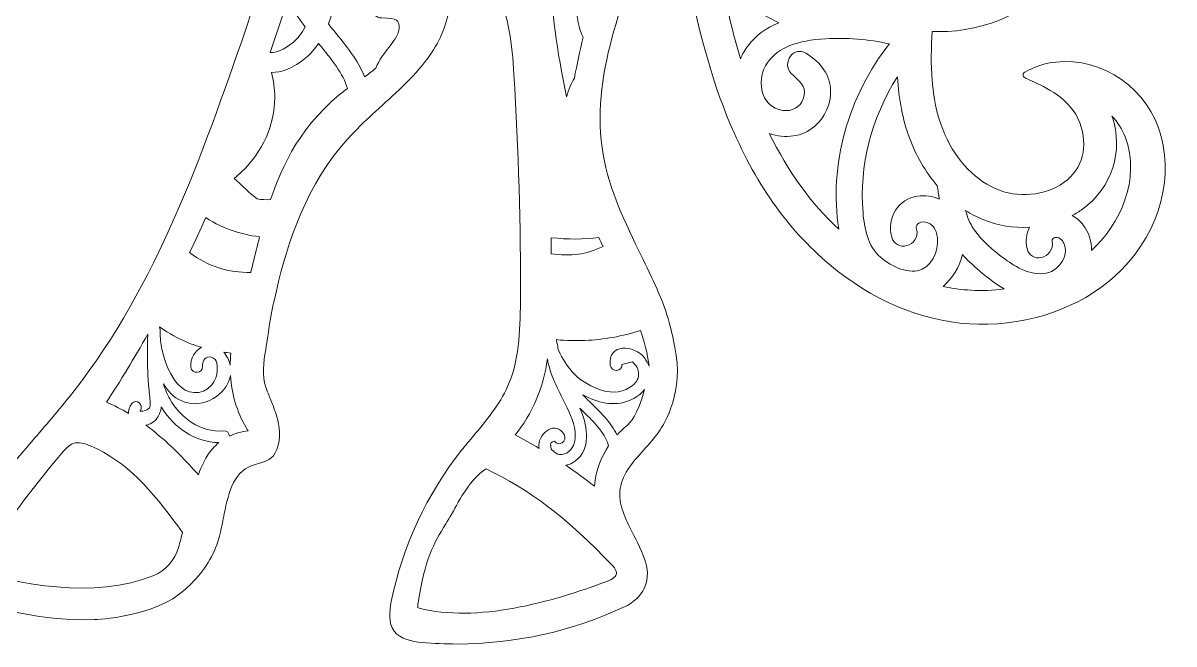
# Model space of a CAD drawing. Header units: millimetres. Extents: x -506 to 1905, y 150 to 589.
# Drawn here: x 869.1 to 1059.6, y 157.9 to 260.7 of the extents above; entities that cross this region are included whole.
import ezdxf

# ---------------------------------------------------------------- set-up
doc = ezdxf.new("R2010")
doc.units = ezdxf.units.MM
doc.header["$MEASUREMENT"] = 0
doc.layers.add('Layer 5', color=7, linetype='Continuous')

msp = doc.modelspace()

# ---------------------------------------------------------------- linework, layer by layer
at = {"layer": 'Layer 5', "lineweight": 0}
for points, knots in [([(1057.5, 241.95), (1055.46, 249.74), (1047.79, 255.16), (1040.05, 254.28), (1038.27, 254.08), (1036.54, 253.52), (1034.9, 252.6), (1034.65, 252.45), (1034.63, 252.24), (1034.64, 252.15), (1034.65, 251.76), (1035.02, 251.6), (1036.11, 251.11), (1038.19, 250.18), (1042.52, 248.25), (1044.02, 244.2), (1045.47, 240.31), (1044.48, 236.53), (1041.44, 234.35), (1038.29, 232.09), (1033.71, 231.67), (1030.02, 233.32), (1026.29, 234.99), (1023.12, 238.57), (1021.33, 243.14), (1019.29, 248.38), (1019.27, 254.01), (1019.59, 259.34), (1019.95, 259.33), (1020.3, 259.32), (1020.66, 259.32), (1028.67, 259.32), (1035.69, 262.55), (1040.08, 268.32), (1044.34, 273.92), (1045.41, 281.6), (1042.88, 288.37), (1040.42, 294.93), (1034.5, 299.93), (1027.43, 301.41), (1025.76, 301.75), (1024, 301.89), (1022.18, 301.81), (1021.98, 301.8), (1021.81, 301.7), (1021.74, 301.53), (1021.59, 301.17), (1021.85, 300.88), (1022.62, 300), (1024.49, 297.88), (1028.38, 293.46), (1025.42, 288.95), (1022.52, 284.51), (1016.03, 284.38), (1011.69, 286.8), (1006.98, 289.43), (1004.36, 294.89), (1004.68, 301.4), (1004.99, 307.73), (1007.86, 313.51), (1010.63, 319.11), (1013.23, 324.36), (1016.06, 330.69), (1017.35, 337.82), (1018.54, 344.42), (1018.85, 351.37), (1018.26, 357.92), (1017.63, 364.81), (1015.75, 370.64), (1012.68, 375.27), (1009.82, 379.56), (1005.72, 383.28), (1000.83, 386.03), (994.97, 389.32), (987.92, 390.92), (979.88, 390.77), (973, 390.65), (965.72, 389.23), (958.84, 386.67), (951.83, 394.19), (943.63, 398.39), (938.26, 399.81), (935.19, 400.62), (931.96, 401.11), (928.64, 401.26), (919.2, 401.69), (908.61, 400.24), (899.27, 398.97), (898.17, 398.81), (897.07, 398.66), (895.99, 398.52), (893.76, 398.22), (891.27, 397.83), (888.87, 397.46), (882.43, 396.47), (875.77, 395.44), (872.33, 395.73), (866.73, 396.2), (861.74, 396.6), (856.91, 396.99), (842.86, 398.13), (831.77, 399.02), (818.22, 400.65), (806.75, 402.03), (792.48, 403.74), (781.98, 411.53), (772.12, 418.85), (766.27, 434.15), (773.55, 444.51), (773.55, 444.51), (796.46, 446.07), (796.46, 446.07), (798.98, 446.24), (801.21, 446.29), (802.98, 445.15), (804.27, 444.32), (805.09, 443), (805.96, 441.6), (806.26, 441.11), (806.58, 440.6), (806.92, 440.12), (810.48, 435.04), (816.88, 430.21), (827.16, 436.09), (827.36, 436.17), (827.55, 436.25), (827.73, 436.33), (827.94, 436.42), (828.11, 436.56), (828.24, 436.74), (828.24, 436.74), (828.3, 436.78), (828.3, 436.78), (828.42, 436.85), (828.54, 436.92), (828.66, 437), (833.14, 439.92), (835.64, 443.19), (836.1, 446.74), (836.58, 450.47), (834.89, 454.41), (830.93, 458.77), (830.93, 458.77), (830.92, 458.76), (830.92, 458.76), (830.7, 459.06), (824.98, 465.63), (824.3, 466.4), (823.17, 467.69), (817.8, 473.73), (817.5, 473.99), (817.5, 473.99), (817.51, 473.99), (817.51, 473.99), (816.81, 474.81), (816.15, 475.58), (815.5, 476.33), (813.69, 478.44), (812.12, 480.27), (810.59, 482.18), (810.51, 482.61), (810.4, 484.65), (811.13, 485.66), (811.13, 485.66), (811.19, 485.69), (811.19, 485.69), (813.86, 487.04), (817.89, 489.08), (820.61, 496.08), (825.63, 498.03), (828.24, 503.28), (829.21, 505.73), (829.35, 505.73), (829.53, 505.76), (829.73, 505.81), (831.52, 506.24), (836.45, 508.72), (837.9, 514.9), (844.16, 517.84), (845.3, 520.45), (846.88, 524.05), (847.01, 524.36), (847.16, 524.68), (847.3, 525.01), (853.5, 528.05), (855.9, 530.47), (857.89, 535.7), (867.15, 542.16), (868.35, 544.49), (871.09, 549.99), (876.91, 553.88), (879.99, 557.64), (880.76, 561.8), (886.04, 564.91), (888.11, 568.62), (890.29, 572.55), (891, 573.84), (891.74, 575.17), (892.6, 576.47), (892.6, 576.47), (893.49, 577.81), (893.49, 577.81), (893.49, 577.81), (892.09, 577.02), (892.09, 577.02), (891.21, 576.53), (890.38, 576.08), (889.56, 575.66), (885.96, 573.76), (882.85, 572.12), (879.89, 567.57), (879.89, 567.57), (879.61, 567.46), (879.61, 567.46), (875.95, 566.04), (873.73, 565.19), (870.8, 559.12), (864.18, 556.22), (862.19, 553.65), (859.31, 549.42), (855.22, 547.49), (851.55, 545.38), (848.13, 539.48), (842.13, 537.42), (839.73, 532.85), (838.44, 530.32), (838.33, 530.26), (838.07, 530.15), (837.85, 530.06), (836.06, 529.31), (831.9, 527.57), (829.59, 522.7), (823.59, 520.13), (822.15, 517.21), (820.99, 514.86), (820.72, 514.33), (820.47, 513.82), (820.19, 513.36), (813.78, 510.62), (812.71, 509.36), (810.49, 505.92), (804.81, 502.5), (803.22, 501.1), (800.77, 497.19), (800.7, 497.25), (800.64, 497.32), (800.57, 497.38), (800.73, 508.11), (796.53, 518.76), (789.01, 526.61), (781.3, 534.67), (770.24, 539.22), (758.69, 539.13), (747.29, 539.04), (736.41, 534.03), (729.6, 525.73), (727.94, 523.71), (726.48, 521.37), (725.12, 518.58), (724.87, 518.06), (724.62, 517.54), (724.37, 517.02), (723.34, 514.83), (722.27, 512.57), (720.8, 510.63), (717.89, 506.77), (713.86, 504.15), (710.67, 502.31), (708.61, 501.12), (706.42, 500), (704.29, 498.92), (698.49, 495.96), (692.49, 492.91), (688.16, 487.86), (681.09, 479.61), (682.26, 468.77), (683.92, 459.25), (684.02, 458.68), (684.12, 458.12), (684.22, 457.55), (685.03, 452.95), (685.87, 448.19), (685.81, 443.46), (685.77, 440.7), (685.38, 438.14), (684.65, 435.84), (683.91, 433.53), (682.71, 431.34), (681.55, 429.23), (681.24, 428.67), (680.93, 428.1), (680.63, 427.54), (679.49, 425.4), (678.11, 422.55), (677.53, 419.45), (676.99, 416.57), (677.04, 413.49), (677.66, 410.32), (678.73, 404.85), (681.46, 399.54), (685.77, 394.52), (688.88, 390.89), (692.54, 387.79), (696.08, 384.8), (697.07, 383.96), (698.1, 383.09), (699.1, 382.22), (704.55, 377.49), (707.45, 372.63), (707.95, 367.37), (708.48, 361.76), (705.81, 356.59), (701.14, 354.21), (696.68, 351.93), (691.65, 353.46), (688.91, 357.94), (687.64, 360), (687.38, 362.49), (687.2, 364.14), (687.07, 365.36), (687.02, 365.87), (686.6, 366.02), (686.48, 366.06), (686.25, 366.09), (685.99, 365.82), (683.05, 362.81), (682.33, 358.1), (684.05, 353.24), (685.52, 349.08), (688.75, 345.35), (693.13, 342.71), (701.58, 337.64), (712.26, 338.39), (719.7, 344.59), (723.21, 347.5), (725.78, 351.25), (727.17, 355.46), (728.29, 354.22), (729.5, 353.02), (730.66, 351.86), (732.6, 349.93), (734.6, 347.94), (736.23, 345.71), (739.85, 340.76), (741.66, 334.56), (743.07, 329.14), (744.64, 323.1), (746.2, 316.1), (744.85, 309.48), (744.12, 305.93), (743.06, 302.39), (742.03, 298.96), (741.25, 296.36), (740.45, 293.67), (739.79, 290.99), (738.9, 287.34), (738.44, 284.3), (738.32, 281.14), (738.07, 274.77), (749.79, 269.32), (760.12, 264.51), (762.69, 263.31), (765.12, 262.18), (767.21, 261.1), (767.84, 260.77), (768.58, 260.45), (769.35, 260.11), (770.83, 259.46), (772.5, 258.73), (773.58, 257.87), (773.57, 255.45), (773.34, 251.97), (773.11, 248.87), (772.78, 244.25), (772.66, 239.07), (772.54, 234.07), (772.42, 228.96), (772.77, 217.41), (770.92, 212.86), (770.61, 212.08), (769.84, 210.14), (769.27, 208.88), (769.08, 208.46), (768.92, 208.1), (768.81, 207.85), (767.03, 203.76), (764.73, 199.81), (762.51, 195.98), (757.35, 187.12), (752.48, 178.75), (753.52, 168.77), (753.54, 168.55), (753.56, 168.33), (753.58, 168.13), (753.66, 167.03), (753.73, 166.08), (754.73, 165.22), (755.78, 164.31), (757.54, 164.02), (758.95, 163.79), (759.17, 163.75), (759.38, 163.72), (759.58, 163.68), (764.21, 162.86), (770.31, 163.5), (775.5, 165.35), (781.77, 167.58), (786.15, 171.35), (787.84, 175.97), (788.24, 177.07), (788.51, 178.23), (788.76, 179.35), (789.2, 181.29), (789.61, 183.11), (790.67, 184.66), (791.23, 185.5), (792, 186.31), (792.75, 187.1), (794.91, 189.4), (797.15, 191.77), (795.01, 194.95), (794.6, 195.55), (794.06, 196.11), (793.34, 196.64), (789.29, 199.67), (789.56, 205.2), (790.14, 210.16), (790.14, 210.16), (794.91, 251.34), (794.91, 251.34), (807.51, 248.76), (817.38, 250.8), (825.92, 257.77), (833.54, 263.98), (836, 276.63), (836.57, 280.38), (837.28, 283.31), (836.84, 285.85), (835.27, 287.94), (832.88, 291.11), (827.71, 293.18), (821.43, 293.46), (818.26, 293.6), (815.4, 292.47), (813.79, 290.44), (812.52, 288.84), (812.07, 286.84), (811.63, 284.89), (811.47, 284.16), (811.3, 283.4), (811.08, 282.69), (809.87, 278.59), (806.92, 275.02), (803.15, 273), (810.47, 280.79), (810.02, 282.14), (808.81, 285.75), (808.54, 286.55), (808.23, 287.47), (807.97, 288.6), (807.77, 289.48), (807.55, 290.39), (807.33, 291.27), (805.95, 296.82), (804.52, 302.56), (807.23, 307.14), (813.55, 301.99), (823.43, 300.65), (834.44, 303.46), (838.49, 304.5), (842.48, 305.94), (846.34, 307.34), (851.3, 309.14), (856.42, 310.99), (861.67, 311.97), (862.37, 312.1), (865.73, 312.85), (868.8, 311.75), (870.84, 311.03), (872.35, 309.18), (873.72, 307.65), (873.72, 307.65), (893.34, 285.63), (893.34, 285.63), (893.77, 285.09), (894.2, 284.55), (894.64, 284.02), (894.75, 283.95), (894.86, 283.87), (894.98, 283.79), (894.98, 283.79), (903.3, 274.45), (903.3, 274.45), (904.85, 272.72), (906.6, 270.75), (907.22, 268.37), (907.99, 265.38), (906.87, 262.14), (905.96, 259.53), (898.77, 238.84), (891.34, 217.44), (877.6, 199.81), (875.53, 197.14), (873.26, 194.51), (871.06, 191.96), (865.38, 185.34), (859.49, 178.5), (856.25, 170.4), (855.73, 169.1), (856.3, 167.51), (857.52, 166.85), (863.45, 163.6), (872.88, 161.63), (880.97, 161.94), (882.82, 162.01), (892.3, 162.63), (896.96, 167.87), (899.21, 170.04), (900.75, 172.56), (901.54, 175.35), (901.84, 176.43), (902.08, 177.61), (902.3, 178.76), (903.03, 182.45), (903.79, 186.27), (907.01, 187.43), (907.36, 187.56), (907.71, 187.66), (908.05, 187.75), (909.31, 188.11), (910.51, 188.45), (911.14, 190.07), (911.89, 191.98), (911.56, 194.09), (911.15, 195.52), (910.86, 196.52), (910.47, 197.49), (910.09, 198.43), (909.83, 199.08), (909.56, 199.74), (909.33, 200.41), (908.65, 202.37), (908.98, 204.53), (909.3, 206.62), (909.34, 206.9), (909.38, 207.17), (909.42, 207.44), (909.85, 210.4), (910.27, 212.78), (910.74, 214.94), (912.43, 222.6), (915.22, 232.41), (921.85, 240.36), (922.66, 241.33), (923.52, 242.27), (924.42, 243.18), (925.74, 244.52), (927.18, 245.82), (928.56, 247.08), (931.63, 249.85), (934.79, 252.72), (937.06, 256.27), (938.78, 258.97), (939.78, 262.13), (939.87, 265.17), (939.97, 268.24), (939.14, 270.91), (937.46, 272.94), (941.93, 272.91), (945.71, 269.46), (947.55, 265.88), (949.62, 261.85), (950.05, 257.31), (950.38, 252.21), (951.16, 239.77), (951.52, 227.14), (951.45, 214.67), (951.41, 209.44), (951.23, 204.76), (949.34, 200.53), (947.99, 197.51), (945.81, 194.9), (943.7, 192.37), (943.04, 191.59), (942.36, 190.77), (941.72, 189.96), (935.94, 182.68), (931.92, 174.02), (930.09, 164.92), (929.75, 163.27), (929.55, 161.39), (930.59, 160), (931.62, 158.63), (933.48, 158.29), (935.17, 158.14), (937.1, 157.97), (939.03, 157.88), (940.96, 157.88), (950.56, 157.88), (960.09, 160), (968.8, 164.1), (969.76, 164.56), (970.6, 165.21), (971.22, 165.99), (973.72, 169.11), (971.95, 172.53), (970.23, 175.84), (969, 178.22), (967.73, 180.68), (967.9, 183.12), (968.09, 185.81), (969.93, 187.87), (971.89, 190.05), (972.73, 191), (973.61, 191.98), (974.34, 193.01), (975.37, 194.48), (978.61, 199.84), (976.98, 206.97), (976.52, 210.07), (975.51, 213.43), (974.06, 216.67), (973.22, 218.55), (972.31, 220.42), (971.43, 222.23), (968.85, 227.53), (966.18, 233.02), (965.15, 238.95), (962.96, 251.6), (968.47, 265.08), (973.34, 276.98), (974.61, 280.09), (975.82, 283.04), (976.82, 285.81), (977.17, 281.23), (977.85, 276.23), (978.9, 270.27), (980.9, 259.02), (983.41, 250.21), (986.8, 242.56), (991.11, 232.8), (996.72, 225.31), (1003.94, 219.66), (1011.08, 214.06), (1019.15, 211.02), (1027.26, 210.85), (1035.76, 210.68), (1043.96, 213.55), (1049.76, 218.75), (1056.56, 224.86), (1059.6, 233.96), (1057.5, 241.95)], [0, 0, 0, 0, 1, 1, 1, 2, 2, 2, 3, 3, 3, 4, 4, 4, 5, 5, 5, 6, 6, 6, 7, 7, 7, 8, 8, 8, 9, 9, 9, 10, 10, 10, 11, 11, 11, 12, 12, 12, 13, 13, 13, 14, 14, 14, 15, 15, 15, 16, 16, 16, 17, 17, 17, 18, 18, 18, 19, 19, 19, 20, 20, 20, 21, 21, 21, 22, 22, 22, 23, 23, 23, 24, 24, 24, 25, 25, 25, 26, 26, 26, 27, 27, 27, 28, 28, 28, 29, 29, 29, 30, 30, 30, 31, 31, 31, 32, 32, 32, 33, 33, 33, 34, 34, 34, 35, 35, 35, 36, 36, 36, 37, 37, 37, 38, 38, 38, 39, 39, 39, 40, 40, 40, 41, 41, 41, 42, 42, 42, 43, 43, 43, 44, 44, 44, 45, 45, 45, 46, 46, 46, 47, 47, 47, 48, 48, 48, 49, 49, 49, 50, 50, 50, 51, 51, 51, 52, 52, 52, 53, 53, 53, 54, 54, 54, 55, 55, 55, 56, 56, 56, 57, 57, 57, 58, 58, 58, 59, 59, 59, 60, 60, 60, 61, 61, 61, 62, 62, 62, 63, 63, 63, 64, 64, 64, 65, 65, 65, 66, 66, 66, 67, 67, 67, 68, 68, 68, 69, 69, 69, 70, 70, 70, 71, 71, 71, 72, 72, 72, 73, 73, 73, 74, 74, 74, 75, 75, 75, 76, 76, 76, 77, 77, 77, 78, 78, 78, 79, 79, 79, 80, 80, 80, 81, 81, 81, 82, 82, 82, 83, 83, 83, 84, 84, 84, 85, 85, 85, 86, 86, 86, 87, 87, 87, 88, 88, 88, 89, 89, 89, 90, 90, 90, 91, 91, 91, 92, 92, 92, 93, 93, 93, 94, 94, 94, 95, 95, 95, 96, 96, 96, 97, 97, 97, 98, 98, 98, 99, 99, 99, 100, 100, 100, 101, 101, 101, 102, 102, 102, 103, 103, 103, 104, 104, 104, 105, 105, 105, 106, 106, 106, 107, 107, 107, 108, 108, 108, 109, 109, 109, 110, 110, 110, 111, 111, 111, 112, 112, 112, 113, 113, 113, 114, 114, 114, 115, 115, 115, 116, 116, 116, 117, 117, 117, 118, 118, 118, 119, 119, 119, 120, 120, 120, 121, 121, 121, 122, 122, 122, 123, 123, 123, 124, 124, 124, 125, 125, 125, 126, 126, 126, 127, 127, 127, 128, 128, 128, 129, 129, 129, 130, 130, 130, 131, 131, 131, 132, 132, 132, 133, 133, 133, 134, 134, 134, 135, 135, 135, 136, 136, 136, 137, 137, 137, 138, 138, 138, 139, 139, 139, 140, 140, 140, 141, 141, 141, 142, 142, 142, 143, 143, 143, 144, 144, 144, 145, 145, 145, 146, 146, 146, 147, 147, 147, 148, 148, 148, 149, 149, 149, 150, 150, 150, 151, 151, 151, 152, 152, 152, 153, 153, 153, 154, 154, 154, 155, 155, 155, 156, 156, 156, 157, 157, 157, 158, 158, 158, 159, 159, 159, 160, 160, 160, 161, 161, 161, 162, 162, 162, 163, 163, 163, 164, 164, 164, 165, 165, 165, 166, 166, 166, 167, 167, 167, 168, 168, 168, 169, 169, 169, 170, 170, 170, 171, 171, 171, 172, 172, 172, 173, 173, 173, 174, 174, 174, 175, 175, 175, 176, 176, 176, 177, 177, 177, 178, 178, 178, 179, 179, 179, 180, 180, 180, 181, 181, 181, 182, 182, 182, 183, 183, 183, 184, 184, 184, 185, 185, 185, 186, 186, 186, 187, 187, 187, 188, 188, 188, 189, 189, 189, 190, 190, 190, 191, 191, 191, 192, 192, 192, 193, 193, 193, 194, 194, 194, 195, 195, 195, 196, 196, 196, 197, 197, 197, 198, 198, 198, 199, 199, 199, 200, 200, 200, 201, 201, 201, 202, 202, 202, 203, 203, 203, 204, 204, 204, 205, 205, 205, 206, 206, 206, 207, 207, 207, 208, 208, 208, 209, 209, 209, 210, 210, 210, 211, 211, 211, 212, 212, 212, 213, 213, 213, 214, 214, 214, 215, 215, 215, 216, 216, 216, 217, 217, 217, 217]), ([(929.68, 256.69), (928.95, 255.76), (928.1, 254.67), (927.52, 253.28), (926.92, 252.76), (926.31, 252.28), (925.67, 251.82), (924.62, 254.52), (922.65, 256.94), (920.61, 259.45), (920.3, 259.82), (919.99, 260.2), (919.68, 260.58), (921.67, 265.5), (922.53, 272.34), (922.8, 279.36), (925.24, 279.13), (927.13, 278.44), (927.35, 278.35), (927.98, 272.61), (929.18, 267.62), (930.76, 264.73), (929.88, 264.9), (929.04, 264.9), (928.52, 264.9), (927.61, 264.9), (926.87, 264.15), (926.87, 263.24), (926.87, 262.32), (927.61, 261.58), (928.52, 261.58), (931.14, 261.58), (931.36, 261.01), (931.38, 260.26), (931.42, 258.98), (930.79, 258.12), (929.68, 256.69)], [0, 0, 0, 0, 1, 1, 1, 2, 2, 2, 3, 3, 3, 4, 4, 4, 5, 5, 5, 6, 6, 6, 7, 7, 7, 8, 8, 8, 9, 9, 9, 10, 10, 10, 11, 11, 11, 12, 12, 12, 12]), ([(960.69, 263.52), (960.72, 261.62), (961.11, 259.9), (961.83, 258.38), (961.28, 256.1), (960.8, 253.85), (960.38, 251.6), (959.9, 250.77), (959.46, 249.76), (959.07, 248.51), (957.47, 256.3), (956.59, 263.01), (956.44, 268.5), (958.2, 268.8), (960.08, 269.29), (962.03, 270.05), (961.26, 268.64), (960.69, 266.65), (960.69, 263.84), (960.69, 263.74), (960.69, 263.63), (960.69, 263.52)], [0, 0, 0, 0, 1, 1, 1, 2, 2, 2, 3, 3, 3, 4, 4, 4, 5, 5, 5, 6, 6, 6, 7, 7, 7, 7]), ([(989.12, 256.97), (988.62, 256.31), (988.2, 255.59), (987.87, 254.82), (986.67, 258.8), (985.62, 263.12), (984.66, 268.11), (986.08, 266.43), (987.65, 264.95), (989.35, 263.67), (990.85, 262.55), (992.47, 261.58), (994.2, 260.79), (992.05, 259.88), (990.35, 258.6), (989.12, 256.97)], [0, 0, 0, 0, 1, 1, 1, 2, 2, 2, 3, 3, 3, 4, 4, 4, 5, 5, 5, 5]), ([(915.85, 260.11), (915.26, 259.03), (914.61, 258.18), (913.89, 257.58), (912.23, 256.18), (911, 255.81), (910.07, 255.88), (910.81, 258.04), (911.54, 260.22), (912.24, 262.42), (912.49, 263.18), (912.67, 263.93), (912.81, 264.66), (912.94, 264.41), (913.08, 264.17), (913.22, 263.93), (914.04, 262.55), (914.94, 261.3), (915.85, 260.11)], [0, 0, 0, 0, 1, 1, 1, 2, 2, 2, 3, 3, 3, 4, 4, 4, 5, 5, 5, 6, 6, 6, 6]), ([(910.1, 231.48), (909.36, 231.45), (908.62, 231.49), (907.9, 231.59), (906.57, 232.67), (905.28, 233.84), (904.09, 235.01), (904.51, 235.35), (904.91, 235.7), (905.29, 236.07), (908.84, 239.46), (910.8, 243.84), (910.8, 248.41), (910.8, 248.41), (910.8, 248.42), (910.8, 248.42), (910.8, 249.86), (910.61, 251.26), (910.25, 252.56), (911.84, 252.55), (913.77, 253.16), (916, 255.03), (916.75, 255.66), (917.43, 256.45), (918.04, 257.37), (918.04, 257.36), (918.05, 257.35), (918.05, 257.34), (920.27, 254.63), (922.14, 252.33), (922.84, 249.89), (915.26, 244.35), (911.94, 236.91), (910.1, 231.48)], [0, 0, 0, 0, 1, 1, 1, 2, 2, 2, 3, 3, 3, 4, 4, 4, 5, 5, 5, 6, 6, 6, 7, 7, 7, 8, 8, 8, 9, 9, 9, 10, 10, 10, 11, 11, 11, 11]), ([(992.64, 242.46), (995.25, 241.51), (998.11, 241.89), (1000.13, 243.61), (1001.82, 245.05), (1002.84, 247.32), (1002.79, 249.54), (1002.73, 252.01), (1001.26, 254.22), (998.67, 255.75), (997.78, 256.27), (996.76, 256.07), (996.13, 255.24), (995.55, 254.47), (995.42, 253.19), (996.31, 252.34), (996.31, 252.34), (996.59, 252.08), (996.59, 252.08), (998.11, 250.65), (998.87, 249.83), (998.26, 248.19), (997.74, 246.79), (996.41, 246.03), (994.87, 246.26), (992.98, 246.54), (992.1, 247.75), (991.69, 248.72), (990.96, 250.47), (991.25, 252.7), (992.4, 254.28), (994.12, 256.62), (997.24, 257.88), (1001.96, 258.14), (1005.41, 258.33), (1008.96, 258.04), (1012.54, 257.29), (1005.72, 248.87), (1002.43, 236.99), (1004.14, 226.65), (1004.14, 226.62), (1004.15, 226.6), (1004.15, 226.57), (999.55, 230.85), (995.76, 236.08), (992.64, 242.46)], [0, 0, 0, 0, 1, 1, 1, 2, 2, 2, 3, 3, 3, 4, 4, 4, 5, 5, 5, 6, 6, 6, 7, 7, 7, 8, 8, 8, 9, 9, 9, 10, 10, 10, 11, 11, 11, 12, 12, 12, 13, 13, 13, 14, 14, 14, 15, 15, 15, 15]), ([(1012.89, 225.27), (1013.21, 224.14), (1014.27, 223.55), (1015.41, 223.87), (1016.46, 224.16), (1017.37, 225.21), (1017, 226.59), (1016.91, 226.94), (1016.95, 227.2), (1017.14, 227.41), (1017.41, 227.71), (1017.94, 227.85), (1018.47, 227.77), (1019.69, 227.58), (1020.16, 226.42), (1020.31, 225.92), (1020.91, 223.93), (1020, 220.89), (1017.94, 219.95), (1015.87, 219), (1012.92, 220.32), (1011.06, 221.93), (1008.87, 223.82), (1008.36, 226.74), (1008.15, 229.33), (1007.51, 237.14), (1009.47, 244.88), (1013.84, 251.85), (1014.05, 248.05), (1014.71, 244.72), (1015.83, 241.7), (1016.94, 238.72), (1018.49, 236.06), (1020.44, 233.79), (1020.56, 233.09), (1020.66, 232.36), (1020.75, 231.65), (1020.76, 231.61), (1020.76, 231.58), (1020.77, 231.54), (1019.65, 232.06), (1018.41, 232.24), (1017.16, 232.05), (1015.62, 231.81), (1014.32, 230.99), (1013.5, 229.72), (1012.68, 228.44), (1012.45, 226.82), (1012.89, 225.27)], [0, 0, 0, 0, 1, 1, 1, 2, 2, 2, 3, 3, 3, 4, 4, 4, 5, 5, 5, 6, 6, 6, 7, 7, 7, 8, 8, 8, 9, 9, 9, 10, 10, 10, 11, 11, 11, 12, 12, 12, 13, 13, 13, 14, 14, 14, 15, 15, 15, 16, 16, 16, 16]), ([(1045.94, 223.05), (1045.97, 224.59), (1045.52, 226.04), (1044.59, 227.27), (1044.59, 227.27), (1044.59, 227.27), (1044.59, 227.27), (1044.08, 227.95), (1043.45, 228.48), (1042.75, 228.85), (1043.34, 229.17), (1043.91, 229.52), (1044.45, 229.91), (1049.36, 233.44), (1051.29, 239.47), (1049.36, 245.27), (1049.36, 245.29), (1049.35, 245.31), (1049.34, 245.32), (1050.29, 244.31), (1051.04, 243.13), (1051.51, 241.91), (1054.21, 234.84), (1050.59, 227.31), (1045.94, 223.05)], [0, 0, 0, 0, 1, 1, 1, 2, 2, 2, 3, 3, 3, 4, 4, 4, 5, 5, 5, 6, 6, 6, 7, 7, 7, 8, 8, 8, 8]), ([(1040.55, 220.5), (1038.6, 218.37), (1035.42, 219.18), (1033.1, 220.65), (1031.41, 221.72), (1028.3, 223.92), (1026.44, 226.64), (1025.82, 227.55), (1025.42, 228.55), (1025.13, 229.68), (1026.06, 229.08), (1027.02, 228.58), (1027.99, 228.18), (1030.39, 227.19), (1033.07, 226.75), (1035.71, 226.9), (1035.15, 225.88), (1035.01, 224.64), (1035.31, 223.35), (1035.58, 222.23), (1036.54, 221.63), (1037.65, 221.88), (1038.76, 222.13), (1039.72, 223.22), (1039.43, 224.59), (1039.39, 224.76), (1039.43, 224.89), (1039.53, 225), (1039.7, 225.17), (1040, 225.27), (1040.26, 225.22), (1041.07, 225.1), (1041.41, 224.24), (1041.5, 223.98), (1041.91, 222.74), (1041.32, 221.34), (1040.55, 220.5)], [0, 0, 0, 0, 1, 1, 1, 2, 2, 2, 3, 3, 3, 4, 4, 4, 5, 5, 5, 6, 6, 6, 7, 7, 7, 8, 8, 8, 9, 9, 9, 10, 10, 10, 11, 11, 11, 12, 12, 12, 12]), ([(907.19, 220.88), (907.07, 220.4), (906.95, 219.92), (906.83, 219.43), (903.23, 219.32), (899.76, 220.45), (896.72, 222.71), (897.62, 224.62), (898.51, 226.56), (899.38, 228.52), (900.88, 227.51), (902.52, 226.73), (904.26, 226.19), (905.08, 225.94), (906.6, 225.52), (908.29, 225.33), (907.91, 223.85), (907.54, 222.35), (907.19, 220.88)], [0, 0, 0, 0, 1, 1, 1, 2, 2, 2, 3, 3, 3, 4, 4, 4, 5, 5, 5, 6, 6, 6, 6]), ([(965.13, 223.74), (963.6, 223.02), (962.35, 222.63), (961.05, 222.45), (959.57, 222.25), (958.06, 222.27), (956.55, 222.51), (956.56, 223.43), (956.56, 224.31), (956.55, 225.17), (959.32, 224.88), (961.96, 224.89), (964.43, 225.19), (964.65, 224.73), (964.88, 224.25), (965.13, 223.74)], [0, 0, 0, 0, 1, 1, 1, 2, 2, 2, 3, 3, 3, 4, 4, 4, 5, 5, 5, 5]), ([(1025.98, 216.48), (1024.47, 216.56), (1022.93, 216.77), (1021.38, 217.12), (1022.95, 218.41), (1024.1, 220.29), (1024.58, 222.39), (1025.4, 221.48), (1026.27, 220.69), (1027, 220.05), (1028.24, 218.96), (1029.77, 217.7), (1031.5, 216.69), (1029.68, 216.45), (1027.83, 216.38), (1025.98, 216.48)], [0, 0, 0, 0, 1, 1, 1, 2, 2, 2, 3, 3, 3, 4, 4, 4, 5, 5, 5, 5]), ([(891.8, 210.36), (893.33, 209.29), (894.9, 208.42), (896.5, 207.78), (897.21, 207.49), (897.94, 207.24), (898.67, 207.02), (897.58, 206.43), (896.8, 205.18), (896.93, 203.76), (897.05, 202.53), (898.97, 202.65), (898.85, 203.88), (898.79, 204.5), (899.18, 205.4), (899.93, 205.44), (901.2, 205.49), (901.31, 204.14), (901.3, 203.35), (901.29, 202.42), (900.95, 201.47), (900.34, 200.75), (898.74, 198.88), (896.19, 199.24), (894.7, 200.99), (893.56, 202.32), (892.84, 204.06), (892.38, 205.74), (892.13, 206.62), (891.96, 207.52), (891.87, 208.43), (891.82, 209.03), (891.93, 209.8), (891.75, 210.4), (891.77, 210.39), (891.79, 210.37), (891.8, 210.36)], [0, 0, 0, 0, 1, 1, 1, 2, 2, 2, 3, 3, 3, 4, 4, 4, 5, 5, 5, 6, 6, 6, 7, 7, 7, 8, 8, 8, 9, 9, 9, 10, 10, 10, 11, 11, 11, 12, 12, 12, 12]), ([(971.35, 209.82), (972.26, 206.97), (972.65, 205.02), (972.74, 203.88), (972.58, 204.34), (972.34, 204.81), (971.99, 205.26), (970.3, 207.47), (965.87, 207.73), (966.33, 204.06), (966.48, 202.84), (968.4, 202.96), (968.24, 204.18), (968.83, 204.32), (969.43, 204.46), (970.02, 204.6), (970.21, 204.39), (970.39, 204.17), (970.58, 203.96), (971.08, 203.24), (971.16, 202.4), (970.8, 201.63), (970.45, 200.91), (969.67, 200.39), (968.97, 200.06), (967.2, 199.24), (965.41, 199.61), (963.71, 200.38), (962.08, 201.12), (960.71, 202.01), (959.62, 203.45), (958.93, 204.36), (958.06, 205.63), (957.65, 206.9), (957.65, 206.97), (957.64, 207.03), (957.65, 207.09), (957.65, 207.29), (957.6, 207.45), (957.52, 207.58), (957.48, 207.81), (957.44, 208.05), (957.42, 208.29), (959.06, 208.1), (960.69, 208.12), (962.14, 208.17), (965.24, 208.28), (968.33, 208.84), (971.35, 209.82)], [0, 0, 0, 0, 1, 1, 1, 2, 2, 2, 3, 3, 3, 4, 4, 4, 5, 5, 5, 6, 6, 6, 7, 7, 7, 8, 8, 8, 9, 9, 9, 10, 10, 10, 11, 11, 11, 12, 12, 12, 13, 13, 13, 14, 14, 14, 15, 15, 15, 16, 16, 16, 16]), ([(889.79, 209.21), (889.79, 209.13), (889.79, 209.04), (889.78, 208.95), (889.72, 207.86), (889.7, 206.76), (889.74, 205.67), (889.74, 204.75), (889.75, 203.83), (889.79, 202.92), (889.83, 201.92), (889.9, 200.93), (890, 199.94), (890.05, 199.46), (890.14, 198.97), (890.15, 198.49), (890.16, 198.31), (890.17, 198.12), (890.18, 197.94), (890.33, 196.92), (889.79, 196.43), (888.56, 196.46), (889.21, 197.44), (887.89, 198.67), (887.14, 197.69), (886.71, 197.11), (886.56, 196.56), (886.6, 196.07), (885.4, 196.79), (884.18, 197.41), (882.95, 197.94), (885.24, 201.39), (887.53, 205.16), (889.79, 209.21)], [0, 0, 0, 0, 1, 1, 1, 2, 2, 2, 3, 3, 3, 4, 4, 4, 5, 5, 5, 6, 6, 6, 7, 7, 7, 8, 8, 8, 9, 9, 9, 10, 10, 10, 11, 11, 11, 11]), ([(902.37, 206.22), (902.76, 206.17), (903.15, 206.12), (903.55, 206.08), (903.48, 205.41), (903.44, 204.74), (903.43, 204.08), (903.26, 204.85), (902.9, 205.59), (902.37, 206.22)], [0, 0, 0, 0, 1, 1, 1, 2, 2, 2, 3, 3, 3, 3]), ([(955.93, 205.14), (956.32, 202.47), (957.67, 200.09), (958.88, 197.64), (959.68, 196.02), (960.55, 194.18), (960.54, 192.34), (960.54, 191.32), (960.12, 190.12), (959.19, 189.57), (958.39, 189.1), (957.44, 189.19), (956.86, 189.86), (956.55, 190.06), (956.43, 190.33), (956.49, 190.68), (956.33, 191.13), (956.54, 191.4), (957.11, 191.48), (957.71, 190.41), (959.29, 191.5), (958.69, 192.57), (957.36, 194.93), (954.52, 192.91), (954.51, 190.78), (954.51, 190.61), (954.52, 190.44), (954.55, 190.28), (953.25, 191.05), (951.93, 191.79), (950.56, 192.5), (953.41, 195.94), (955.3, 200.42), (955.93, 205.14)], [0, 0, 0, 0, 1, 1, 1, 2, 2, 2, 3, 3, 3, 4, 4, 4, 5, 5, 5, 6, 6, 6, 7, 7, 7, 8, 8, 8, 9, 9, 9, 10, 10, 10, 11, 11, 11, 11]), ([(903.31, 192.32), (903.27, 192.79), (902.93, 193.22), (902.33, 193.17), (898.55, 192.89), (895.21, 195.27), (893.42, 198.49), (892.98, 199.29), (892.64, 200.13), (892.37, 201), (892.62, 200.58), (892.9, 200.19), (893.21, 199.82), (895.21, 197.4), (898.49, 196.97), (901.14, 198.87), (902.52, 199.86), (903.26, 201.11), (903.47, 202.36), (903.66, 199.26), (904.52, 196.37), (906.06, 193.76), (906.15, 193.61), (906.24, 193.45), (906.33, 193.3), (906.35, 193.26), (906.38, 193.22), (906.4, 193.19), (905.34, 193.09), (904.28, 192.78), (903.31, 192.32)], [0, 0, 0, 0, 1, 1, 1, 2, 2, 2, 3, 3, 3, 4, 4, 4, 5, 5, 5, 6, 6, 6, 7, 7, 7, 8, 8, 8, 9, 9, 9, 10, 10, 10, 10]), ([(968.86, 193.87), (968.43, 193.5), (967.95, 193.08), (967.42, 192.5), (966.44, 194.6), (964.68, 196.29), (962.87, 198.02), (962.49, 198.38), (962.12, 198.76), (961.77, 199.15), (964.12, 197.83), (966.97, 197.17), (969.48, 198.2), (970.5, 198.62), (971.37, 199.26), (971.98, 200.03), (970.72, 195.5), (969.81, 194.71), (968.86, 193.87)], [0, 0, 0, 0, 1, 1, 1, 2, 2, 2, 3, 3, 3, 4, 4, 4, 5, 5, 5, 6, 6, 6, 6]), ([(900.55, 190.27), (899.38, 188.92), (898.67, 187.37), (898.17, 185.89), (896.05, 188.33), (894.05, 190.35), (892.08, 192.05), (891.21, 192.81), (890.34, 193.5), (889.47, 194.14), (890.17, 194.24), (890.86, 194.61), (891.36, 195.35), (891.74, 195.91), (891.93, 196.53), (892.02, 197.17), (892.05, 197.11), (892.09, 197.04), (892.13, 196.98), (894.16, 193.67), (897.67, 191.3), (901.57, 191.24), (901.2, 190.94), (900.86, 190.62), (900.55, 190.27)], [0, 0, 0, 0, 1, 1, 1, 2, 2, 2, 3, 3, 3, 4, 4, 4, 5, 5, 5, 6, 6, 6, 7, 7, 7, 8, 8, 8, 8]), ([(961.71, 195.91), (961.58, 196.26), (961.44, 196.59), (961.3, 196.93), (961.91, 196.32), (962.54, 195.71), (963.15, 195.08), (964.53, 193.64), (965.58, 192.37), (966.05, 190.68), (964.98, 188.98), (963.9, 186.88), (963.69, 184), (962.16, 185.22), (960.59, 186.38), (958.97, 187.48), (959.34, 187.56), (959.7, 187.69), (960.05, 187.88), (962.99, 189.5), (962.69, 193.21), (961.71, 195.91)], [0, 0, 0, 0, 1, 1, 1, 2, 2, 2, 3, 3, 3, 4, 4, 4, 5, 5, 5, 6, 6, 6, 7, 7, 7, 7]), ([(894.88, 173.86), (894.3, 171.77), (892.77, 170.03), (890.78, 169.22), (881.03, 165.27), (867.71, 167.73), (861.01, 170.36), (861.24, 170.82), (861.48, 171.25), (861.75, 171.61), (861.75, 171.61), (862.22, 172.24), (862.22, 172.24), (866.4, 177.85), (870.72, 183.65), (875.23, 189.13), (876.94, 191.22), (877.77, 191.22), (878.22, 191.22), (878.97, 191.22), (880.04, 190.87), (881.41, 190.2), (881.41, 190.2), (881.41, 190.2), (881.41, 190.2), (887.25, 187.32), (891.28, 182.23), (895.54, 176.35), (895.36, 175.66), (895.13, 174.76), (894.88, 173.86)], [0, 0, 0, 0, 1, 1, 1, 2, 2, 2, 3, 3, 3, 4, 4, 4, 5, 5, 5, 6, 6, 6, 7, 7, 7, 8, 8, 8, 9, 9, 9, 10, 10, 10, 10]), ([(967.37, 169.5), (967.3, 169.18), (966.83, 168.67), (965.75, 168.26), (956.78, 164.85), (944.12, 161.31), (934.69, 163.84), (934.63, 163.86), (934.54, 163.88), (934.45, 163.91), (934.45, 164.08), (934.48, 164.34), (934.53, 164.73), (935.62, 172), (937.08, 174.42), (939.1, 177.77), (939.75, 178.85), (940.42, 179.96), (941.17, 181.36), (942.91, 184.58), (945.06, 186.58), (945.76, 186.87), (952.76, 183.65), (959.4, 178.58), (966.63, 170.93), (967.22, 170.31), (967.43, 169.76), (967.37, 169.5)], [0, 0, 0, 0, 1, 1, 1, 2, 2, 2, 3, 3, 3, 4, 4, 4, 5, 5, 5, 6, 6, 6, 7, 7, 7, 8, 8, 8, 9, 9, 9, 9])]:
    msp.add_open_spline(points, degree=3, knots=knots, dxfattribs=at)

doc.saveas('drawing.dxf')
